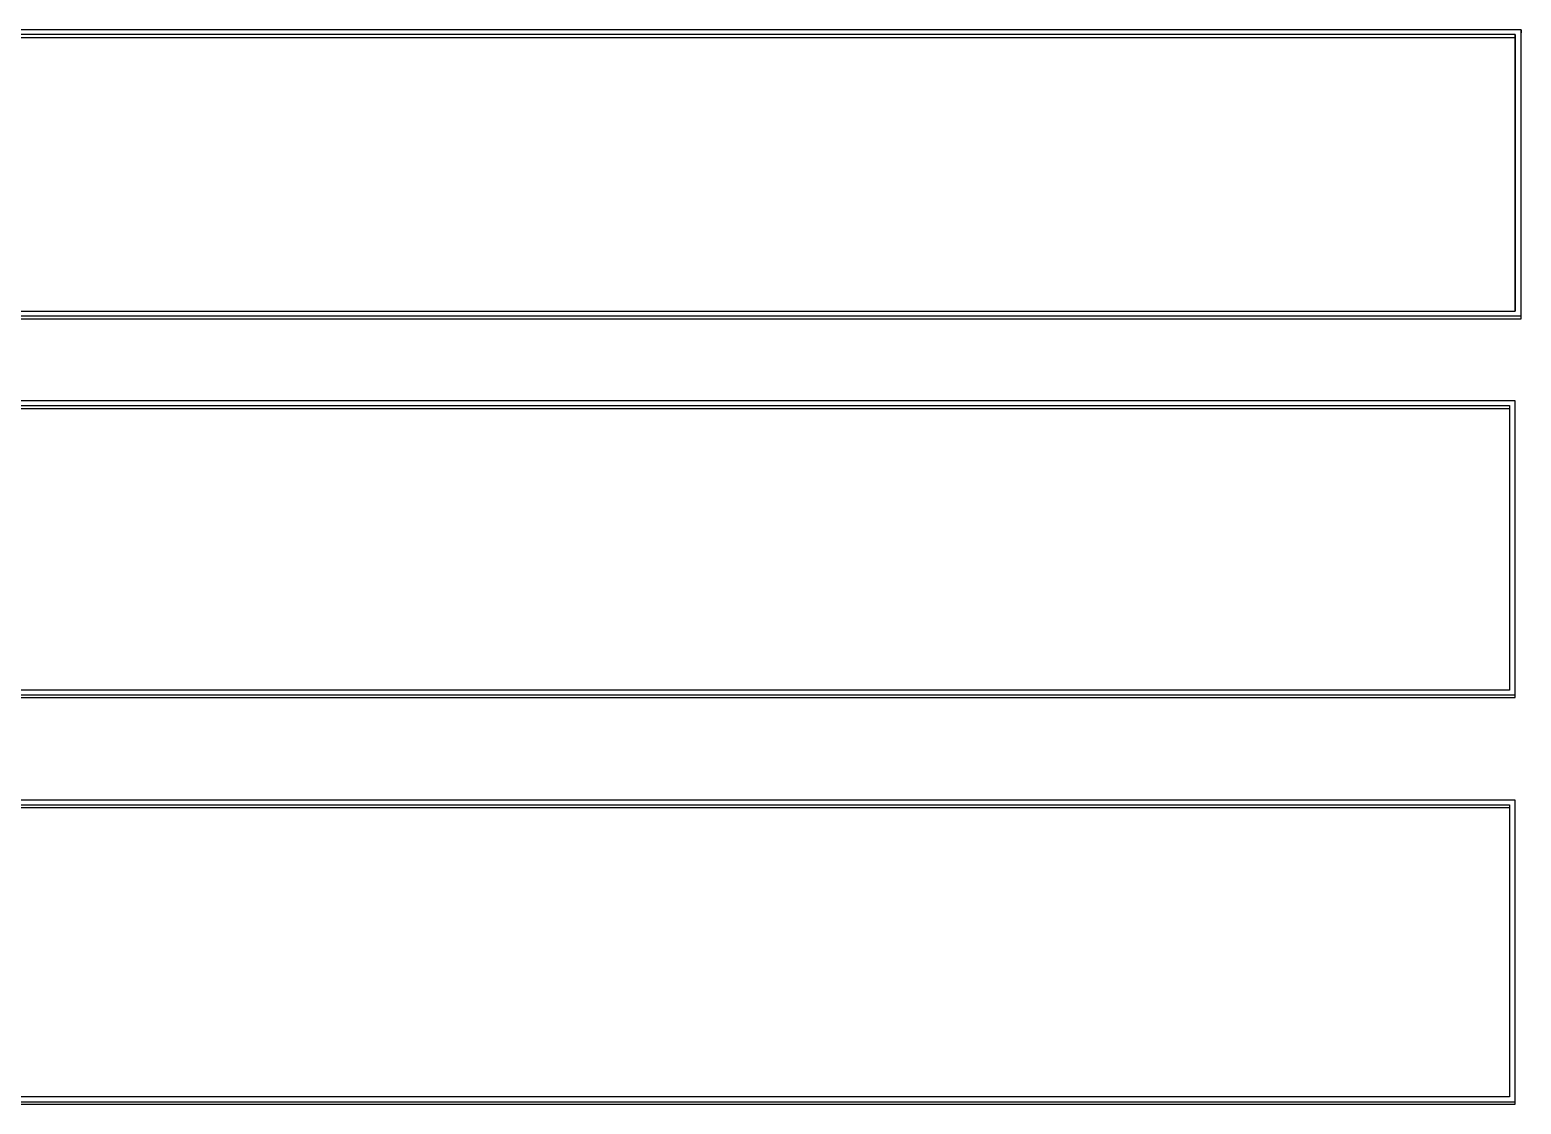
# Model space of a CAD drawing. Header units: millimetres. Extents: x 1852 to 4288, y 681 to 2404.
# Drawn here: x 2427.02 to 2439.73, y 2167.78 to 2176.94 of the extents above; entities that cross this region are included whole.
import ezdxf

# ---------------------------------------------------------------- set-up
doc = ezdxf.new("R2010")
doc.units = ezdxf.units.MM

msp = doc.modelspace()

# ---------------------------------------------------------------- linework, layer by layer
at = {"color": 7, "linetype": 'Continuous', "lineweight": 25}
for p, q in [((2439.731, 2176.939), (2417.598, 2176.939)), ((2439.731, 2176.939), (2439.731, 2176.912)), ((2439.681, 2176.9), (2417.648, 2176.9)), ((2417.648, 2176.874), (2439.681, 2176.874)), ((2439.681, 2176.9), (2439.681, 2176.874)), ((2439.731, 2174.475), (2439.731, 2176.912)), ((2417.648, 2174.539), (2439.681, 2174.539)), ((2417.598, 2174.499), (2439.731, 2174.5)), ((2417.598, 2174.474), (2439.731, 2174.475)), ((2439.731, 2174.475), (2439.731, 2174.5)), ((2439.681, 2173.774), (2419.671, 2173.774)), ((2439.681, 2173.75), (2439.681, 2173.774)), ((2439.681, 2171.244), (2439.681, 2173.75)), ((2419.727, 2173.735), (2439.631, 2173.735)), ((2419.727, 2173.71), (2439.631, 2173.71)), ((2439.631, 2173.735), (2439.631, 2173.71)), ((2419.671, 2171.267), (2439.681, 2171.267)), ((2419.671, 2171.244), (2439.681, 2171.244)), ((2439.631, 2171.308), (2419.727, 2171.307)), ((2439.681, 2171.244), (2439.681, 2171.267)), ((2439.681, 2170.369), (2417.548, 2170.369)), ((2417.598, 2170.328), (2439.631, 2170.328)), ((2439.631, 2170.328), (2439.631, 2170.306)), ((2439.681, 2170.346), (2439.681, 2170.369)), ((2439.681, 2167.776), (2439.681, 2170.346)), ((2417.598, 2170.306), (2439.631, 2170.306)), ((2417.548, 2167.797), (2439.681, 2167.797)), ((2417.548, 2167.776), (2439.681, 2167.776)), ((2439.631, 2167.838), (2417.598, 2167.838)), ((2439.681, 2167.776), (2439.681, 2167.797))]:
    msp.add_line(p, q, dxfattribs=at)
for points, knots in [([(2439.731, 2174.5), (2439.731, 2174.746), (2439.731, 2175.238), (2439.731, 2176.052), (2439.731, 2176.616), (2439.731, 2176.939)], [0, 0, 0, 0, 0.3000817, 0.6001633, 1, 1, 1, 1]), ([(2439.681, 2174.539), (2439.681, 2174.785), (2439.681, 2175.277), (2439.681, 2176.065), (2439.681, 2176.604), (2439.681, 2176.9)], [0, 0, 0, 0, 0.309921, 0.619843, 1, 1, 1, 1]), ([(2439.681, 2176.874), (2439.681, 2176.679), (2439.681, 2176.289), (2439.681, 2175.513), (2439.681, 2174.927), (2439.681, 2174.539)], [0, 0, 0, 0, 0.252712, 0.505424, 1, 1, 1, 1]), ([(2439.681, 2171.267), (2439.681, 2171.52), (2439.681, 2172.026), (2439.681, 2172.862), (2439.681, 2173.443), (2439.681, 2173.774)], [0, 0, 0, 0, 0.300082, 0.600163, 1, 1, 1, 1]), ([(2439.631, 2173.735), (2439.631, 2173.486), (2439.631, 2172.989), (2439.631, 2172.18), (2439.631, 2171.617), (2439.631, 2171.308)], [0, 0, 0, 0, 0.309921, 0.619842, 1, 1, 1, 1]), ([(2439.631, 2173.71), (2439.631, 2173.51), (2439.631, 2173.109), (2439.631, 2172.31), (2439.631, 2171.707), (2439.631, 2171.308)], [0, 0, 0, 0, 0.252421, 0.504842, 1, 1, 1, 1]), ([(2439.631, 2170.328), (2439.631, 2170.073), (2439.631, 2169.562), (2439.631, 2168.732), (2439.631, 2168.156), (2439.631, 2167.838)], [0, 0, 0, 0, 0.309921, 0.619843, 1, 1, 1, 1]), ([(2439.681, 2167.797), (2439.681, 2168.056), (2439.681, 2168.574), (2439.681, 2169.432), (2439.681, 2170.028), (2439.681, 2170.369)], [0, 0, 0, 0, 0.3000816, 0.6001632, 1, 1, 1, 1]), ([(2439.631, 2170.306), (2439.631, 2170.1), (2439.631, 2169.688), (2439.631, 2168.867), (2439.631, 2168.249), (2439.631, 2167.838)], [0, 0, 0, 0, 0.252132, 0.504264, 1, 1, 1, 1])]:
    msp.add_open_spline(points, degree=3, knots=knots, dxfattribs=at)

doc.saveas('drawing.dxf')
